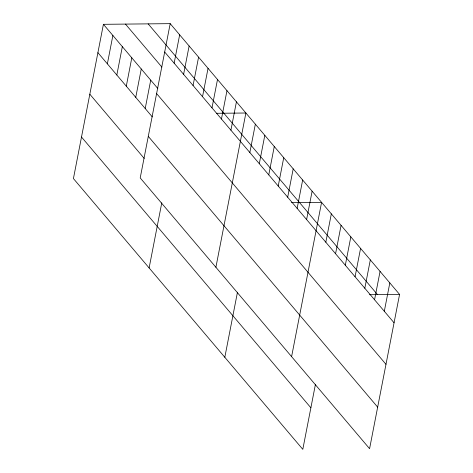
<?xml version="1.0" encoding="UTF-8"?>
<svg xmlns="http://www.w3.org/2000/svg" width="473" height="473" viewBox="0 0 473 473"><rect width="100%" height="100%" fill="white"/><g stroke="black" fill="none" stroke-linecap="round" stroke-linejoin="round"><path stroke-width="0.71" d="M170.197 23.65L140.209 177.925L369.584 448.688L399.573 294.419L170.197 23.65L103.416 24.312L73.427 178.581L302.803 449.35L315.456 384.253M107.365 63.843L112.876 35.481M116.825 75.012L122.341 46.65M126.291 86.181L131.801 57.818M135.751 97.349L141.261 68.987M145.211 108.518L150.727 80.156M174.147 63.181L179.657 34.819M183.607 74.35L189.123 45.987M149.119 267.937L161.778 202.84M193.067 85.518L198.583 57.156M202.533 96.687L208.043 68.325M211.993 107.856L217.503 79.494M221.453 119.025L226.969 90.662M230.919 130.193L236.429 101.831M215.901 267.275L245.889 113.006L216.528 113.295M249.839 152.537L255.355 124.174M259.299 163.705L264.815 135.343M224.817 357.292L237.47 292.196M268.765 174.874L274.275 146.512M278.225 186.043L283.735 157.68M287.685 197.211L293.201 168.849M297.15 208.38L302.661 180.018M306.61 219.549L312.121 191.187M291.599 356.63L321.587 202.355L291.492 202.651M325.82 242.223L331.331 213.861M335.57 253.735L341.08 225.373M345.314 265.241L350.83 236.878M355.063 276.746L360.58 248.384M364.813 288.258L370.324 259.896M374.563 299.764L380.073 271.401M384.313 311.269L389.823 282.907M369.478 294.714L399.573 294.419M148.161 23.869L377.531 294.632M164.687 52.012L394.056 322.781M125.457 24.093L161.884 67.095M103.416 24.312L157.822 88.534M156.61 93.565L385.98 364.328M97.905 52.674L152.306 116.896M148.286 136.372L377.661 407.141M89.829 94.222L144.23 158.443M81.504 137.034L310.879 407.797"/></g></svg>
